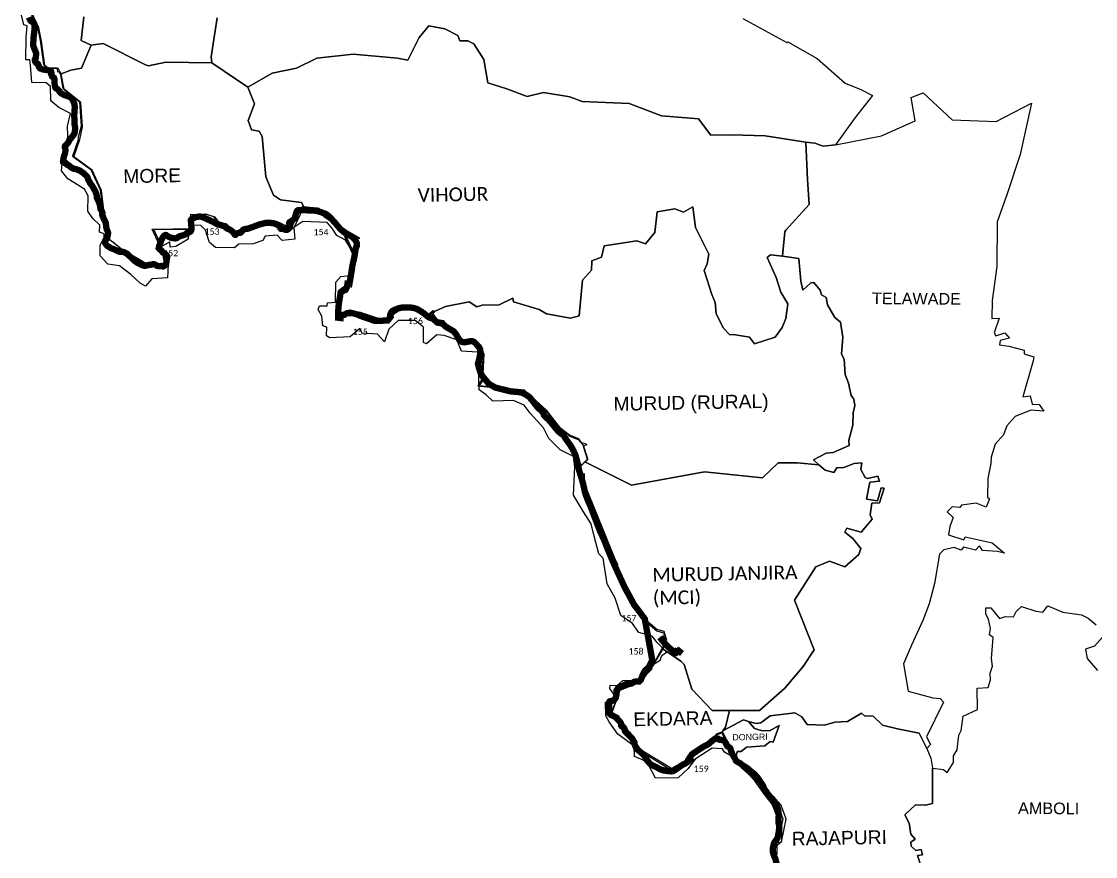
# Model space of a CAD drawing. Header units: metres. Extents: x 0 to 561379, y 0 to 4092696.
# Drawn here: x 279304 to 287780, y 2025210 to 2031802 of the extents above; entities that cross this region are included whole.
import ezdxf

# ---------------------------------------------------------------- set-up
doc = ezdxf.new("R2010")
doc.units = ezdxf.units.M
for name, color, linetype in [('ARTIFICIALLY PROTECTED', 10, 'Continuous'), ('COASTLINE', 5, 'Continuous'), ('ddddd', 7, 'Continuous'), ('DISTRICT BOUNDRY', 86, 'Continuous'), ('TALUKA BOUNDRY', 150, 'Continuous'), ('village', 32, 'Continuous'), ('VILLAGE NAME', 250, 'Continuous')]:
    doc.layers.add(name, color=color, linetype=linetype)
doc.styles.get("Standard").update_dxf_attribs({"font": 'calibri.ttf'})

msp = doc.modelspace()

# ---------------------------------------------------------------- linework, layer by layer
at = {"layer": 'ARTIFICIALLY PROTECTED', "const_width": 50, "flags": 128}
for points in [[(281489.9, 2030312.8), (281512.5, 2030312.5), (281535, 2030312.2), (281551.3, 2030311.9)], [(281543.1, 2030312), (281591.8, 2030310.4), (281608.9, 2030310.8), (281638.9, 2030305.2), (281673.6, 2030294.7), (281686, 2030289.8), (281707.1, 2030281.4), (281732, 2030263.9), (281775.9, 2030215.9), (281821.3, 2030162.4), (281843.1, 2030143.1), (281868.6, 2030125.9), (281898.2, 2030111.2), (281901, 2030109.4)], [(280656.8, 2030247), (280664.4, 2030250.2), (280671.9, 2030254.3), (280680.9, 2030257.5), (280699.2, 2030261.1), (280717.3, 2030261.2), (280733.6, 2030257.5), (280750.7, 2030250.2), (280773.6, 2030239.3), (280793.9, 2030230.6), (280807.6, 2030224), (280808.2, 2030223.7)], [(280389.8, 2030024.4), (280390.9, 2030029.4), (280400.1, 2030053), (280410.8, 2030082.3), (280417.9, 2030094.6), (280424.7, 2030104.3), (280431.9, 2030111.7), (280437.8, 2030115.5), (280441.1, 2030116.5), (280446.5, 2030115.7), (280454.1, 2030109.3), (280465.5, 2030102.6), (280482.1, 2030095.5), (280497.6, 2030092), (280511.1, 2030090.1), (280513.8, 2030090)], [(281942.2, 2030011), (281940.6, 2030005.3), (281937.5, 2029981.4), (281929.6, 2029934.8), (281915.7, 2029874.4), (281907.2, 2029816.5), (281892, 2029729.3), (281876.8, 2029731.6), (281872.7, 2029705.8), (281861.3, 2029683.5), (281832.9, 2029670.3), (281823, 2029662.6), (281818.3, 2029633), (281812.7, 2029598.6), (281806.2, 2029552.8), (281804.3, 2029520.9), (281804.1, 2029463.4), (281822.2, 2029461), (281824.3, 2029485.8), (281842.2, 2029486.5), (281849.1, 2029486.6), (281852.3, 2029486.6), (281872.1, 2029498.8), (281877.3, 2029499.8), (281883.5, 2029500.9), (281896.2, 2029503.3), (281909.8, 2029500.5), (281924.3, 2029497.2), (281949.7, 2029490.7), (281973.9, 2029479.5), (281997.1, 2029471.5), (282031.3, 2029459.8), (282056, 2029451.2), (282081, 2029442.5), (282094.1, 2029437.9), (282149.9, 2029439.9), (282194, 2029441.4), (282217.5, 2029470.8), (282214, 2029484.6), (282215.3, 2029489)], [(282274.9, 2029535.8), (282287.7, 2029539.6), (282313.3, 2029545.3), (282347.4, 2029544.6), (282370.4, 2029544.1), (282401.8, 2029539.9), (282427.1, 2029531), (282454.7, 2029514.9), (282480.3, 2029497.3), (282510.5, 2029472.2)], [(283734.7, 2028157.5), (283727, 2028187.3), (283725, 2028205.9), (283725.5, 2028235.9)], [(284137.8, 2027198.9), (284192.5, 2027127.7), (284223, 2027085.2), (284228.3, 2027078.8)], [(284341, 2026940.4), (284384.5, 2026887.9), (284417.5, 2026855.9), (284455.6, 2026824.9), (284460.3, 2026821.5), (284466.3, 2026827.8), (284473.7, 2026821.3), (284489.1, 2026835.2), (284516.9, 2026812.8)], [(284286.4, 2026751.8), (284268.7, 2026721)], [(284415.6, 2025884.1), (284429.6, 2025882.5), (284435, 2025882.5), (284444, 2025883.4), (284452.1, 2025886.9), (284460.5, 2025892.3), (284512.9, 2025929.3), (284523.8, 2025935.7), (284531.1, 2025938.8), (284543.1, 2025944.8), (284553.7, 2025952.5), (284563.9, 2025959.5), (284570.6, 2025964.2), (284576.8, 2025970.9), (284581, 2025974.9), (284577.4, 2025978.3), (284571.8, 2025982.6), (284584.5, 2026001.4), (284595, 2026016.9), (284667.5, 2026066), (284699.7, 2026085.1), (284716.8, 2026092.2), (284735.2, 2026105.7), (284752.3, 2026122.1), (284768.8, 2026133.5), (284774.1, 2026137.5), (284789, 2026141.4), (284790.5, 2026141.3), (284800.5, 2026140.7), (284805.6, 2026136.5), (284810.7, 2026132.6), (284826.5, 2026130.5), (284844.2, 2026127.7)]]:
    msp.add_lwpolyline(points, dxfattribs=at)
at = {"layer": 'COASTLINE', "const_width": 50, "flags": 128}
msp.add_lwpolyline([(279363.1, 2031834.6), (279368.6, 2031821.5), (279371.6, 2031814.9), (279377.1, 2031806.8), (279393.2, 2031796), (279404.6, 2031785.9), (279407.2, 2031772.6), (279408.7, 2031750.9), (279403.9, 2031711.4), (279399.4, 2031672.4), (279396.4, 2031612.3), (279413.5, 2031568), (279420.9, 2031549.1), (279416.8, 2031512.3), (279410.3, 2031502.6), (279411.2, 2031488), (279419.1, 2031475.3), (279433.7, 2031467.2), (279439.3, 2031455.4), (279440.2, 2031445.7), (279451.3, 2031431.3), (279473.3, 2031423.2), (279516.1, 2031416.6), (279527.9, 2031413.9), (279537.2, 2031409.1), (279541.1, 2031398.4), (279538.3, 2031387.1), (279546.9, 2031366.1), (279561, 2031356.9), (279565.1, 2031344.2), (279565.3, 2031318.7), (279566.5, 2031303.4), (279569.6, 2031289.1), (279571.9, 2031278.5), (279576.9, 2031273.3), (279586, 2031270.3), (279590.6, 2031266.1), (279600.3, 2031254.9), (279609.2, 2031242.6), (279619.1, 2031233.2), (279637.4, 2031223.3), (279662.6, 2031214.4), (279682.7, 2031207.4), (279697.3, 2031197.3), (279706.5, 2031187.4), (279714.6, 2031168.2), (279721.8, 2031151.3), (279725.3, 2031127.2), (279723.1, 2031096.1), (279721.1, 2031067.8), (279721.8, 2031027.6), (279722.9, 2030991.5), (279727.7, 2030963.6), (279726.6, 2030941.5), (279722.2, 2030916.1), (279711.5, 2030901.6), (279703.2, 2030890.9), (279694.4, 2030879.5), (279687.5, 2030872.1), (279683.1, 2030867.3), (279679.9, 2030860.9), (279676.6, 2030852.2), (279672.1, 2030845.1), (279667.5, 2030839.4), (279660.5, 2030831.9), (279654, 2030825), (279646.9, 2030817.5), (279645.7, 2030813.1), (279645.8, 2030807.4), (279648.5, 2030801.7), (279650.2, 2030796.1), (279651.2, 2030787.1), (279651.2, 2030777.4), (279649.5, 2030768.6), (279647.8, 2030759.2), (279644.7, 2030749.6), (279641.1, 2030741.3), (279639.8, 2030734.6), (279637.4, 2030728.6), (279636.5, 2030725.9), (279636.7, 2030721.1), (279636.9, 2030717.1), (279636.3, 2030712.8), (279633.7, 2030707.1), (279632.9, 2030702.1), (279634.4, 2030698.7), (279633.2, 2030695.9), (279632.3, 2030693.6), (279632.6, 2030692), (279635.2, 2030689.8), (279638.7, 2030686.8), (279642.9, 2030685.1), (279647.8, 2030685.3), (279651.7, 2030685.5), (279652.9, 2030685.2), (279654, 2030684.4), (279654.2, 2030683.5), (279654.2, 2030682.2), (279654.2, 2030680.9), (279654.7, 2030679.4), (279656.5, 2030677.4), (279660.2, 2030674.5), (279664.3, 2030671.3), (279668.4, 2030669.9), (279671.1, 2030669.5), (279672.8, 2030668.8), (279675.7, 2030666.7), (279678.7, 2030665.5), (279681, 2030664.1), (279682.5, 2030662.2), (279683.9, 2030660.1), (279686.7, 2030657.6), (279690, 2030655.5), (279692.4, 2030652.6), (279697.6, 2030648.2), (279704.6, 2030645.4), (279708.8, 2030643.7), (279711, 2030641.8), (279714, 2030640), (279719.9, 2030638.4), (279728.1, 2030637.2), (279733.2, 2030636.4), (279741.8, 2030633.8), (279750.7, 2030629.4), (279760.2, 2030626.6), (279768.9, 2030622.6), (279774.5, 2030618.5), (279781.4, 2030613.4), (279793.2, 2030604.7), (279802.7, 2030596.7), (279818, 2030581.6), (279823.5, 2030576), (279826.2, 2030570.5), (279832.7, 2030549.9), (279841.5, 2030536), (279847.6, 2030523.8), (279861.1, 2030507), (279870.3, 2030490.7), (279883.9, 2030468), (279888.9, 2030457), (279896.2, 2030437.8), (279898.2, 2030428.4), (279899.7, 2030417.9), (279899.1, 2030413), (279899.6, 2030409.1), (279901.9, 2030403.3), (279906.1, 2030395.4), (279909.7, 2030388.7), (279911.6, 2030384.6), (279913.9, 2030378.9), (279917.5, 2030371), (279919.1, 2030365.2), (279922.7, 2030353.7), (279925.2, 2030343.8), (279926.5, 2030330.2), (279926.9, 2030326.2), (279926.9, 2030323.3), (279927.7, 2030320.9), (279929.3, 2030318.8), (279931.5, 2030317.3), (279934.2, 2030314.8), (279936.3, 2030309.3), (279939.3, 2030303.3), (279942.6, 2030293.6), (279943.9, 2030287.1), (279942.2, 2030282.4), (279941.6, 2030277.6), (279942.5, 2030272), (279943.9, 2030267.8), (279947.4, 2030262.7), (279949.8, 2030257.9), (279950.6, 2030254.7), (279950.7, 2030249.8), (279952.1, 2030245.4), (279956.7, 2030238.5), (279960.8, 2030232.4), (279969.7, 2030211.3), (279971.2, 2030197.7), (279973.4, 2030177.6), (279977.5, 2030160.8), (279985.5, 2030142.6), (279988.1, 2030131.6), (279987, 2030120.3), (279983.7, 2030108.6), (279979.7, 2030093.5), (279973.2, 2030080.8), (279968.2, 2030073.4), (279964.6, 2030068), (279963.9, 2030063.1), (279964.8, 2030053.6), (279969.7, 2030043.4), (279982.2, 2030029.9), (280008.9, 2030013.5), (280019.6, 2030008.4), (280041.8, 2030000.9), (280056.8, 2029992.9), (280077.7, 2029983.8), (280096.1, 2029983.8), (280110.9, 2029981.8), (280126.8, 2029974.4), (280140.1, 2029966.6), (280147.8, 2029959.2), (280165.9, 2029941.6), (280194.3, 2029914.1), (280223.8, 2029894.1), (280251.6, 2029880.2), (280272.4, 2029873.6), (280284.1, 2029873.4), (280291.5, 2029876), (280299.1, 2029878.2), (280306.4, 2029879.8), (280321, 2029881.3), (280330.5, 2029882.3), (280335.3, 2029884.5), (280339.9, 2029885.5), (280346.8, 2029886.3), (280355.5, 2029884.4), (280362.6, 2029881), (280367.5, 2029877.5), (280371.3, 2029874.1), (280376.1, 2029871.8), (280389.2, 2029871.3), (280396.9, 2029871), (280402.7, 2029871.6), (280405.4, 2029871.8), (280408.9, 2029871.9), (280413.6, 2029870.9), (280417.2, 2029869.8), (280420.6, 2029868.3), (280423.1, 2029868.3), (280425.6, 2029869.4), (280427, 2029870.8), (280429, 2029872.7), (280431.6, 2029873.9), (280435.1, 2029875.6), (280436.5, 2029876.9), (280437.8, 2029879.1), (280439.1, 2029881.5), (280440.5, 2029882.5), (280443.6, 2029882.9), (280446.1, 2029884.2), (280447.1, 2029886.7), (280447.3, 2029893.8), (280448.5, 2029910.8), (280449.3, 2029921.1), (280451.7, 2029929.3), (280453.8, 2029936.4), (280453.5, 2029946.1), (280451.7, 2029953.1), (280446.1, 2029960.1), (280438, 2029968.4), (280427.9, 2029973.3), (280419, 2029979.4), (280415.2, 2029985.7), (280407.5, 2029994.6), (280391.6, 2030006.8), (280387.2, 2030013.1), (280390.9, 2030029.4), (280400.1, 2030053), (280410.8, 2030082.3), (280417.9, 2030094.6), (280424.7, 2030104.3), (280431.9, 2030111.7), (280437.8, 2030115.5), (280441.1, 2030116.5), (280446.5, 2030115.7), (280454.1, 2030109.3), (280465.5, 2030102.6), (280482.1, 2030095.5), (280497.6, 2030092), (280511.1, 2030090.1), (280519.3, 2030089.8), (280527.9, 2030090.9), (280532.5, 2030093.8), (280543.3, 2030102.2), (280564.5, 2030110), (280583.7, 2030115), (280600.7, 2030121.6), (280606.5, 2030127.6), (280611.1, 2030132.5), (280620.8, 2030135), (280628, 2030138.3), (280636.8, 2030142.9), (280641.8, 2030148.6), (280645, 2030158.9), (280645.3, 2030179.1), (280643.4, 2030202.1), (280641.5, 2030224.4), (280641.1, 2030234.1), (280647.8, 2030242.5), (280656.8, 2030247), (280664.4, 2030250.2), (280671.9, 2030254.3), (280680.9, 2030257.5), (280699.2, 2030261.1), (280717.3, 2030261.2), (280733.6, 2030257.5), (280750.7, 2030250.2), (280773.6, 2030239.3), (280793.9, 2030230.6), (280807.6, 2030224), (280818.9, 2030219.4), (280829.7, 2030212.8), (280834.2, 2030210), (280841.2, 2030206.2), (280848.6, 2030202.1), (280851.3, 2030199.9), (280853.9, 2030199.6), (280858.1, 2030199.1), (280864.5, 2030198.3), (280873.9, 2030195.5), (280877.7, 2030194.7), (280881.3, 2030193.9), (280885.1, 2030192.3), (280887.7, 2030190.7), (280889.6, 2030189.5), (280892, 2030189.1), (280900, 2030187.9), (280905.7, 2030187.1), (280910.6, 2030186.3), (280913.6, 2030184.5), (280916.4, 2030180), (280918.5, 2030173.8), (280919.3, 2030172.5), (280920.7, 2030171.8), (280922.5, 2030171.8), (280924.5, 2030172.1), (280925.8, 2030172.1), (280927.4, 2030171.5), (280929.3, 2030169.7), (280930.6, 2030166.3), (280933.9, 2030164.6), (280939.9, 2030163.3), (280949.6, 2030157.6), (280956, 2030153.9), (280964.7, 2030146.8), (280968.7, 2030143.6), (280973, 2030140.1), (280976.2, 2030136.2), (280979.3, 2030132.4), (280982.6, 2030126.3), (280985, 2030122.1), (280987.9, 2030118.9), (280990.8, 2030117.5), (280992.9, 2030117.7), (280995, 2030119.8), (280997.4, 2030123.3), (281006.5, 2030129), (281015, 2030132.3), (281021, 2030133.3), (281028.4, 2030133.6), (281033, 2030134.4), (281037.5, 2030137.2), (281039.7, 2030140.1), (281044, 2030148.5), (281049.8, 2030154.2), (281054.9, 2030158.2), (281059.6, 2030160.4), (281066.3, 2030162.2), (281073.4, 2030164), (281079.8, 2030163.9), (281087.7, 2030165.3), (281094.5, 2030167.1), (281102.9, 2030170.5), (281115.3, 2030175.5), (281132.6, 2030180.2), (281143.8, 2030185.7), (281168.9, 2030194.6), (281187.1, 2030201), (281211.8, 2030206.9), (281232.9, 2030212.1), (281253, 2030213.7), (281274.1, 2030211.5), (281290.9, 2030209.8), (281314.8, 2030201.5), (281325.7, 2030195.6), (281339.2, 2030186.4), (281342.6, 2030183.3), (281344.4, 2030180.7), (281345.2, 2030177.5), (281346.1, 2030173.5), (281347.7, 2030170.1), (281350.7, 2030165.9), (281352.9, 2030164.3), (281361.7, 2030164.3), (281367.6, 2030163.9), (281375.5, 2030161.4), (281382.6, 2030159.8), (281388.2, 2030157.7), (281394.3, 2030156.4), (281401.8, 2030157.8), (281409.8, 2030162.5), (281416.4, 2030169.8), (281421.7, 2030175.7), (281423.6, 2030185.8), (281422.4, 2030191.4), (281418.4, 2030196.9), (281417.2, 2030205.4), (281417.6, 2030212.2), (281419.7, 2030216.9), (281425.6, 2030220.3), (281436.7, 2030226.7), (281450.7, 2030239.6), (281460.1, 2030248.1), (281464.5, 2030263.2), (281469.1, 2030278.9), (281473.8, 2030295.2), (281478.5, 2030305.3), (281485.1, 2030311.1), (281489.9, 2030312.8), (281512.5, 2030312.5), (281535, 2030312.2), (281552.3, 2030311.9), (281557.9, 2030311.4), (281563.4, 2030310.9), (281591.8, 2030310.4), (281608.9, 2030310.8), (281638.9, 2030305.2), (281673.6, 2030294.7), (281707.1, 2030281.4), (281732, 2030263.9), (281775.9, 2030215.9), (281821.3, 2030162.4), (281843.1, 2030143.1), (281868.6, 2030125.9), (281898.2, 2030111.2), (281919, 2030097.8), (281936.1, 2030078.7), (281947.4, 2030059.7), (281951, 2030048.5), (281951, 2030031.9), (281944.2, 2030018.6), (281940.6, 2030005.3), (281937.5, 2029981.4), (281929.6, 2029934.8), (281915.7, 2029874.4), (281907.2, 2029816.5), (281892, 2029729.3), (281876.8, 2029731.6), (281872.7, 2029705.8), (281861.3, 2029683.5), (281832.9, 2029670.3), (281823, 2029662.6), (281818.3, 2029633), (281812.7, 2029598.6), (281806.2, 2029552.8), (281804.3, 2029520.9), (281804.1, 2029463.4), (281822.2, 2029461), (281824.3, 2029485.8), (281842.2, 2029486.5), (281849.1, 2029486.6), (281852.3, 2029486.6), (281872.1, 2029498.8), (281877.3, 2029499.8), (281883.5, 2029500.9), (281896.2, 2029503.3), (281909.8, 2029500.5), (281924.3, 2029497.2), (281949.7, 2029490.7), (281973.9, 2029479.5), (281997.1, 2029471.5), (282031.3, 2029459.8), (282056, 2029451.2), (282081, 2029442.5), (282094.1, 2029437.9), (282149.9, 2029439.9), (282194, 2029441.4), (282217.5, 2029470.8), (282214, 2029484.6), (282218.2, 2029498.6), (282222.9, 2029507.3), (282232.8, 2029517.5), (282245.5, 2029524.1), (282272.9, 2029535.2), (282287.7, 2029539.6), (282313.3, 2029545.3), (282347.4, 2029544.6), (282370.4, 2029544.1), (282401.8, 2029539.9), (282427.1, 2029531), (282454.7, 2029514.9), (282480.3, 2029497.3), (282510.5, 2029472.2), (282529.6, 2029462), (282550.3, 2029457), (282570.3, 2029438.7), (282584.8, 2029426.1), (282592.6, 2029422.9), (282603, 2029422), (282616.2, 2029420.2), (282628.5, 2029413.6), (282640, 2029405.7), (282649, 2029394.9), (282673.2, 2029380.6), (282714.8, 2029355.8), (282731.4, 2029336.6), (282745.9, 2029311.9), (282759.9, 2029288.2), (282779.3, 2029273.2), (282798.4, 2029269.1), (282849.3, 2029278.4), (282861.6, 2029278.4), (282876.8, 2029271.3), (282896.1, 2029252.1), (282915.4, 2029230.5), (282923.9, 2029213.2), (282926.4, 2029192.9), (282920.1, 2029155.5), (282912.8, 2029123.3), (282906.4, 2029101.1), (282913.6, 2029069.1), (282924.3, 2029035.7), (282941.2, 2029002.7), (282992.4, 2028941.7), (283044.1, 2028911.7), (283166.7, 2028881.6), (283233.1, 2028876.1), (283264.5, 2028867.2), (283292.9, 2028850.6), (283313.8, 2028835.9), (283341.4, 2028801.7), (283382.2, 2028749.5), (283401.5, 2028735.4), (283412, 2028723), (283418.2, 2028713.7), (283425.1, 2028700.9), (283428.4, 2028692.2), (283442.7, 2028677.1), (283461.6, 2028660.8), (283485.3, 2028634), (283512.3, 2028599.7), (283540.5, 2028566.6), (283556.7, 2028553.1), (283577, 2028539.1), (283587.8, 2028529), (283596.3, 2028511.3), (283639.6, 2028450.6), (283658.1, 2028417.9), (283676.6, 2028376.6), (283693.9, 2028312.5), (283706.2, 2028252.7), (283723, 2028199.5), (283737.8, 2028146.4), (283751, 2028084.1), (283766.9, 2028038.7), (283799, 2027963.7), (283847.2, 2027835.6), (283873.4, 2027770.3), (283901, 2027711.8), (283927.1, 2027643.3), (283985.6, 2027506.1), (284062.8, 2027337.8), (284100, 2027269.7), (284137.8, 2027198.9), (284192.5, 2027127.7), (284223, 2027085.2), (284283.2, 2026753.8), (284275, 2026745.7), (284267.3, 2026730), (284255.2, 2026705.3), (284244, 2026693.9), (284225.7, 2026679.4), (284204.8, 2026640.6), (284195.5, 2026614.1), (284186.7, 2026600.6), (284177.7, 2026591.7), (284175.3, 2026591.7), (284168.1, 2026592.3), (284164.6, 2026592.3), (284157.7, 2026592.1), (284148, 2026590.9), (284142.5, 2026590.2), (284138.9, 2026589.2), (284136.3, 2026587.6), (284133.4, 2026585.3), (284128.9, 2026582.2), (284125, 2026580.1), (284120.2, 2026576.8), (284116.4, 2026575), (284113.3, 2026575), (284110.3, 2026575), (284107.5, 2026573.9), (284104.6, 2026572.5), (284102.1, 2026572.5), (284098.3, 2026573.3), (284095.4, 2026573.3), (284093.1, 2026572.4), (284089.4, 2026571.3), (284084.3, 2026570.2), (284078.7, 2026570.2), (284073.7, 2026569.7), (284069.5, 2026568.8), (284066.3, 2026567.3), (284064, 2026566.3), (284061.9, 2026564.9), (284059.5, 2026562.1), (284056.9, 2026559.6), (284054.1, 2026558), (284048.4, 2026555.7), (284044.4, 2026555.5), (284040.9, 2026554.8), (284038.1, 2026553.7), (284036.1, 2026551.2), (284034, 2026547.6), (284030.6, 2026545.9), (284024.8, 2026544), (284017.5, 2026541.7), (284010.9, 2026539.2), (284008.6, 2026536), (284007.5, 2026531.6), (284003.9, 2026526.2), (284000.9, 2026522.9), (284000.9, 2026516.8), (284000.1, 2026505.4), (284000.1, 2026491.6), (283997.7, 2026481.3), (283996.3, 2026475), (283994.3, 2026464.2), (283989.7, 2026456.6), (283984, 2026449.8), (283976.5, 2026444.2), (283968.8, 2026439.9), (283961.9, 2026438.5), (283954.3, 2026437.6), (283947.3, 2026436.3), (283943.4, 2026432.9), (283940.5, 2026427), (283942.7, 2026407.9), (283942.7, 2026401.2), (283943.2, 2026391.6), (283941.6, 2026371.6), (283940.2, 2026362.6), (283939.3, 2026355.5), (283939.6, 2026349.6), (283942.5, 2026342.6), (283947.1, 2026335.1), (283953.6, 2026328.7), (283966.7, 2026323), (283980.5, 2026316.7), (283992, 2026309.9), (284001.9, 2026300.6), (284016.4, 2026284.9), (284027.4, 2026273.5), (284029.9, 2026268.9), (284032.9, 2026264.4), (284035.4, 2026259.8), (284036.4, 2026255), (284036.4, 2026248.8), (284036.4, 2026243.7), (284039.9, 2026238.5), (284042.9, 2026236.5), (284053.1, 2026231.8), (284061.4, 2026221.4), (284063, 2026215.7), (284063, 2026210.7), (284065.3, 2026204.5), (284067.2, 2026198.9), (284070.4, 2026195), (284073.9, 2026192), (284078.1, 2026188.8), (284081.2, 2026183.7), (284085, 2026179.8), (284089.1, 2026177.6), (284093.8, 2026175.5), (284096.6, 2026172), (284098.3, 2026165.6), (284103.7, 2026160.1), (284110.2, 2026154.3), (284115.3, 2026149.8), (284121.8, 2026143.4), (284125.5, 2026138.5), (284128.7, 2026133.3), (284130.1, 2026127.5), (284133.2, 2026121.2), (284136.6, 2026116.8), (284140.7, 2026113.4), (284142.3, 2026110), (284142.8, 2026105.8), (284142.8, 2026100.7), (284142.8, 2026096.3), (284144.1, 2026091.6), (284146.8, 2026085.2), (284150.1, 2026077.7), (284155.7, 2026067.5), (284162, 2026057.3), (284166.6, 2026052.9), (284186.7, 2026037), (284199.3, 2026025.9), (284210.4, 2026016.9), (284215, 2026009.6), (284221.6, 2026000.8), (284225.9, 2025994.4), (284230.4, 2025990.2), (284234.6, 2025983.4), (284238.1, 2025976.3), (284244.8, 2025964.5), (284253.1, 2025955.5), (284266, 2025941.5), (284275.4, 2025934.3), (284291.7, 2025925.9), (284304.6, 2025920.1), (284321.8, 2025911.8), (284335.2, 2025903.9), (284347.5, 2025898), (284359.7, 2025893.1), (284374.1, 2025889.7), (284398.2, 2025885.9), (284429.6, 2025882.5), (284435, 2025882.5), (284444, 2025883.4), (284452.1, 2025886.9), (284460.5, 2025892.3), (284512.9, 2025929.3), (284523.8, 2025935.7), (284531.1, 2025938.8), (284543.1, 2025944.8), (284553.7, 2025952.5), (284563.9, 2025959.5), (284570.6, 2025964.2), (284576.8, 2025970.9), (284581, 2025974.9), (284577.4, 2025978.3), (284571.8, 2025982.6), (284584.5, 2026001.4), (284595, 2026016.9), (284667.5, 2026066), (284699.7, 2026085.1), (284716.8, 2026092.2), (284735.2, 2026105.7), (284752.3, 2026122.1), (284768.8, 2026133.5), (284774.1, 2026137.5), (284789, 2026141.4), (284800.5, 2026140.7), (284805.6, 2026136.5), (284810.7, 2026132.6), (284826.5, 2026130.5), (284844.2, 2026127.7), (284857.4, 2026114.3), (284867.3, 2026095.2), (284874.4, 2026081.4), (284886.6, 2026073.7), (284893.5, 2026069.3), (284898.7, 2026062.4), (284901.8, 2026048.6), (284906.4, 2026037), (284910.9, 2026026), (284913.9, 2026018.5), (284921, 2026006.6), (284928.6, 2025993.9), (284935.6, 2025982.3), (284940.8, 2025968.8), (284947.8, 2025962.3), (284962.5, 2025952.6), (284975.2, 2025946.7), (284994.7, 2025930.4), (285015.7, 2025918.1), (285042.3, 2025900.2), (285056.2, 2025886.3), (285071, 2025874.4), (285092.6, 2025856.8), (285100.6, 2025845.3), (285114.7, 2025830.7), (285128, 2025811.8), (285139.8, 2025792.7), (285149.7, 2025779.3), (285159.6, 2025761.2), (285163.6, 2025746.3), (285166.8, 2025738), (285174.6, 2025731.6), (285183.6, 2025721), (285194.9, 2025696.7), (285207.2, 2025681.5), (285231, 2025664.6), (285245.3, 2025640.8), (285259.7, 2025620.3), (285274.2, 2025588.2), (285278, 2025563.3), (285279.5, 2025534.8), (285278, 2025494.9), (285279, 2025474.1), (285284.7, 2025443.7), (285277.5, 2025387.7), (285269.6, 2025354.2), (285247.7, 2025324.2), (285241.1, 2025310.2), (285233.8, 2025277.2), (285234.5, 2025241.4), (285241.8, 2025216.9), (285254.9, 2025187.6), (285263.4, 2025149.3)], dxfattribs=at)
at = {"layer": 'DISTRICT BOUNDRY'}
msp.add_polyline3d([(279370.7, 2031885.1, 0), (279426.9, 2031763.1, 0), (279429.8, 2031756.7, 0), (279451.5, 2031651.7, 0), (279469.2, 2031520.5, 0), (279477.8, 2031461, 0), (279507.2, 2031436.7, 0), (279584, 2031436.6, 0), (279588.9, 2031404, 0), (279600, 2031406.3, 0), (279606.8, 2031394.1, 0), (279611.5, 2031379.7, 0), (279631.1, 2031272.2, 0), (279691.8, 2031224.9, 0), (279761.3, 2031167.7, 0), (279775.4, 2030974.6, 0), (279749.6, 2030876.9, 0), (279753.8, 2030875, 0), (279706.9, 2030739.8, 0), (279851, 2030634.3, 0), (279925.6, 2030472.9, 0), (279970.6, 2030099.1, 0), (280029.5, 2030059.4, 0), (280079.7, 2030013, 0), (280304.9, 2029878.6, 0), (280423.3, 2029883.9, 0), (280458.5, 2029938.4, 0), (280445.8, 2029985.7, 0), (280420.9, 2029978.6, 0), (280336.7, 2030163.2, 0), (280498.8, 2030165, 0), (280616.8, 2030165.1, 0), (280632.5, 2030160.2, 0), (280641.7, 2030198.8, 0), (280640.7, 2030279.5, 0), (280663.5, 2030279.1, 0), (280753.2, 2030283.8, 0), (280818.9, 2030261.2, 0), (280867.8, 2030197.8, 0), (281008.2, 2030126.3, 0), (281149, 2030205, 0), (281303.7, 2030227.9, 0), (281433.7, 2030167.1, 0), (281515.8, 2030335.1, 0), (281518.7, 2030341.8, 0), (281518.6, 2030341.9, 0), (281524.6, 2030340.2, 0), (281637.6, 2030329.9, 0), (281687.1, 2030265.9, 0), (281763.3, 2030213.5, 0), (281849.1, 2030159.5, 0), (281959.6, 2030095.8, 0), (281925.2, 2030088.3, 0), (281852.6, 2030103.2, 0), (281915.6, 2029969, 0), (281876.2, 2029729.1, 0), (281807.3, 2029676.4, 0), (281802.7, 2029620.6, 0), (281784.7, 2029557.9, 0), (281799.4, 2029500.5, 0), (281832.8, 2029500, 0), (281879.8, 2029479.8, 0), (281955.2, 2029510.1, 0), (281997.9, 2029495.8, 0), (282097.5, 2029464.6, 0), (282104.2, 2029465.6, 0), (282190.9, 2029442, 0), (282214.4, 2029485.1, 0), (282241.7, 2029497.6, 0), (282278.3, 2029522.5, 0), (282305.4, 2029546.6, 0), (282406.4, 2029522.7, 0), (282425.1, 2029519.1, 0), (282501.8, 2029484, 0), (282512.6, 2029487.4, 0), (282549.2, 2029520.7, 0), (282556.2, 2029517.1, 0), (282553.5, 2029509.6, 0), (282539.5, 2029496, 0), (282545.8, 2029486.6, 0), (282563.5, 2029473, 0), (282574.8, 2029448.8, 0), (282623.6, 2029439.7, 0), (282624.9, 2029422.4, 0), (282652.9, 2029390.3, 0), (282701.9, 2029372.2, 0), (282782.4, 2029273.4, 0), (282868.1, 2029276.4, 0), (282943, 2029178.6, 0), (282944.4, 2029131.5, 0), (282940, 2029086.9, 0), (282932.7, 2028966.2, 0), (282920.3, 2028954.4, 0), (282904.5, 2028925.1, 0), (282925.5, 2028923.9, 0), (283083.3, 2028908, 0), (283112.9, 2028906.8, 0), (283162.8, 2028899.2, 0), (283265.2, 2028888.4, 0), (283289.3, 2028866.7, 0), (283314.9, 2028842.1, 0), (283440.5, 2028728.7, 0), (283445.1, 2028722.9, 0), (283451.5, 2028714.6, 0), (283524.2, 2028626.9, 0), (283524.2, 2028618.4, 0), (283554.5, 2028590.4, 0), (283553.4, 2028584.2, 0), (283599.4, 2028557.6, 0), (283614.9, 2028545.9, 0), (283622.7, 2028531.7, 0), (283698.1, 2028501.3, 0), (283715.9, 2028479.8, 0), (283757.9, 2028467, 0), (283766.5, 2028460.2, 0), (283736.3, 2028448.5, 0), (283769.7, 2028341.4, 0), (283708.1, 2028284.9, 0), (283735.1, 2028214, 0), (283738.6, 2028186.4, 0), (283745.1, 2028139.6, 0), (283783.4, 2028040.7, 0), (283838.4, 2027909.9, 0), (283850, 2027869.8, 0), (283904.5, 2027750.9, 0), (283935.9, 2027667.2, 0), (283991.3, 2027534.5, 0), (284006.3, 2027512.4, 0), (284005.8, 2027501.7, 0), (284011.7, 2027466.4, 0), (284014.7, 2027441, 0), (284038.9, 2027401.3, 0), (284088.2, 2027312.3, 0), (284099.7, 2027294.7, 0), (284181.6, 2027124.5, 0), (284202.4, 2027088.2, 0), (284227.7, 2027069.3, 0), (284318, 2026992.1, 0), (284377.2, 2026974.1, 0), (284371.4, 2026952.4, 0), (284397.6, 2026903.5, 0), (284359.1, 2026841.3, 0), (284358.9, 2026841, 0), (284335.7, 2026801.1, 0), (284297.8, 2026735.9, 0), (284280.9, 2026713.3, 0), (284275.3, 2026685.7, 0), (284260.1, 2026670.5, 0), (284234.3, 2026644.7, 0), (284211.2, 2026612.6, 0), (284209.9, 2026595.7, 0), (284024.8, 2026520.9, 0), (283958.9, 2026343, 0), (284009.9, 2026315.5, 0), (284191.2, 2026041.5, 0), (284433.7, 2025892.9, 0), (284577.9, 2025975.8, 0), (284581.5, 2025981.4, 0), (284582.7, 2025999.9, 0), (284686, 2026079.7, 0), (284712.9, 2026101.8, 0), (284752.9, 2026131.7, 0), (284784.6, 2026168.9, 0), (284827.6, 2026186.2, 0), (284833, 2026181.6, 0), (284833.3, 2026180.9, 0), (284926.6, 2025979.1, 0), (284929.2, 2025977.9, 0), (285145.3, 2025760.1, 0), (285272.4, 2025614.6, 0), (285311.3, 2025506.5, 0), (285276.7, 2025324, 0), (285230.4, 2025310.9, 0), (285233.5, 2025227, 0), (285257.8, 2025141.8, 0)], dxfattribs=at)
at = {"layer": 'TALUKA BOUNDRY'}
msp.add_polyline3d([(285263.7, 2025152.9, 0), (285266.7, 2025299.4, 0), (285305.3, 2025331.6, 0), (285305.3, 2025460.4, 0), (285288.8, 2025502.8, 0), (285273.3, 2025510.3, 0), (285229.3, 2025623.4, 0), (285170.8, 2025696.6, 0), (285091.4, 2025807, 0), (285041.1, 2025860.9, 0), (284961.3, 2025932.1, 0), (284901.3, 2026005.3, 0), (284852.1, 2026034, 0), (284836.8, 2026060.8, 0), (284753.5, 2026066.2, 0), (284621, 2025978.8, 0), (284562.1, 2025902.5, 0), (284486.4, 2025832.3, 0), (284308.2, 2025829.8, 0), (284250, 2025938.6, 0), (284210.7, 2025970.1, 0), (284141.8, 2026000.5, 0), (284139.9, 2026080.5, 0), (284010.8, 2026176.7, 0), (283941.2, 2026274.4, 0), (283914.9, 2026320.6, 0), (283911.8, 2026428.7, 0), (283974, 2026420.6, 0), (283984.6, 2026482.7, 0), (283947, 2026536.4, 0), (283950.1, 2026561.6, 0), (284005.2, 2026561, 0), (284050.9, 2026599.7, 0), (284192.4, 2026601.1, 0), (284251.5, 2026701.1, 0), (284344.1, 2026760.7, 0), (284358.6, 2026797.6, 0), (284394.2, 2026822.4, 0), (284321.6, 2026900.2, 0), (284281.1, 2026949.5, 0), (284176.8, 2026977.3, 0), (284126.7, 2027048.9, 0), (284032.6, 2027112.2, 0), (283988.9, 2027250.4, 0), (283926.6, 2027362.1, 0), (283894.9, 2027564.6, 0), (283861.4, 2027600.5, 0), (283824.7, 2027738.6, 0), (283800.4, 2027836.6, 0), (283739.2, 2027930.6, 0), (283660.1, 2028061.8, 0), (283671.1, 2028286.7, 0), (283660.7, 2028368.2, 0), (283555.2, 2028419.8, 0), (283465.8, 2028509.6, 0), (283424.3, 2028594.5, 0), (283318.1, 2028711.2, 0), (283272.2, 2028772.4, 0), (283187.8, 2028810.4, 0), (283023.7, 2028804.8, 0), (282970.5, 2028854.3, 0), (282915.8, 2028893.4, 0), (282910.8, 2029077, 0), (282910.8, 2029077, 0), (282949.5, 2029128.4, 0), (282933, 2029167.8, 0), (282902.2, 2029191.9, 0), (282777.8, 2029199.2, 0), (282739.3, 2029288.5, 0), (282640.7, 2029322.2, 0), (282581.4, 2029328.8, 0), (282499.9, 2029257.1, 0), (282477.4, 2029267.8, 0), (282477.4, 2029389.2, 0), (282411.5, 2029440.3, 0), (282275.8, 2029440.3, 0), (282204.3, 2029373, 0), (282167.9, 2029274.2, 0), (282114.8, 2029334.1, 0), (281991.9, 2029341.4, 0), (281973.9, 2029377.1, 0), (281898.2, 2029312.8, 0), (281738.4, 2029304.3, 0), (281710.2, 2029319.4, 0), (281713.8, 2029387.5, 0), (281681.5, 2029399.7, 0), (281675.3, 2029475.3, 0), (281646.2, 2029527.4, 0), (281656.4, 2029558.4, 0), (281715.8, 2029557.7, 0), (281720.3, 2029579.9, 0), (281782.6, 2029586.6, 0), (281784.4, 2029745, 0), (281824.4, 2029787.5, 0), (281895.2, 2029795.5, 0), (281926.7, 2029830.7, 0), (281917.2, 2029984.8, 0), (281861.6, 2030075.8, 0), (281792.8, 2030113.6, 0), (281752.4, 2030171.8, 0), (281716.2, 2030215.9, 0), (281524, 2030224, 0), (281454.1, 2030174.4, 0), (281460.2, 2030082.6, 0), (281361.1, 2030071.8, 0), (281322, 2030115.2, 0), (281227.2, 2030107.4, 0), (281208.4, 2030073.6, 0), (281133.1, 2030046.3, 0), (281020, 2030044.6, 0), (280985.7, 2030013.9, 0), (280834.5, 2030018.6, 0), (280788.3, 2030056.1, 0), (280755.4, 2030154.2, 0), (280720.5, 2030191.7, 0), (280627.2, 2030192.7, 0), (280618.9, 2030084.7, 0), (280523.5, 2030026.6, 0), (280476.8, 2030021.2, 0), (280474.4, 2030061.2, 0), (280407.5, 2030023.5, 0), (280427.5, 2029912.2, 0), (280461.1, 2029883.7, 0), (280457.1, 2029778.6, 0), (280333.9, 2029769.6, 0), (280283.8, 2029712.5, 0), (280240.2, 2029735.2, 0), (280166.1, 2029804.1, 0), (280079.2, 2029873.2, 0), (279986, 2029886.1, 0), (279986, 2029886.1, 0), (279924.6, 2029952, 0), (279924.1, 2030036.4, 0), (279955.9, 2030095.3, 0), (279956.2, 2030124.9, 0), (279921, 2030138.6, 0), (279921.7, 2030194.9, 0), (279868.6, 2030247.3, 0), (279826.8, 2030305.5, 0), (279829.6, 2030425.4, 0), (279799.1, 2030482.8, 0), (279796.3, 2030481.3, 0), (279717.7, 2030529.6, 0), (279671.4, 2030559.8, 0), (279621.2, 2030622.5, 0), (279637.2, 2030785.2, 0), (279671.6, 2030829.2, 0), (279667.7, 2030975.9, 0), (279691.4, 2031076.3, 0), (279600, 2031121.8, 0), (279535.6, 2031175.8, 0), (279534.1, 2031288.4, 0), (279499.1, 2031318.4, 0), (279386, 2031321.1, 0), (279374.9, 2031457.5, 0), (279371.1, 2031499.7, 0), (279340, 2031498.6, 0), (279342.1, 2031679.2, 0), (279348.7, 2031766.5, 0), (279323.4, 2031776.4, 0), (279304.5, 2031852.2, 0)], dxfattribs=at)
at = {"layer": 'village'}
for points in [[(279795.8, 2031838.4, 0), (279774.3, 2031650.7, 0), (279855.1, 2031613.7, 0), (279777.3, 2031434, 0), (279693.7, 2031417.7, 0), (279617.8, 2031388.4, 0), (279595, 2031430.9, 0), (279517.9, 2031430.9, 0), (279488.6, 2031455.2, 0), (279462.2, 2031645.9, 0), (279440.5, 2031750.9, 0), (279381.4, 2031879.4, 0)], [(280848.7, 2031831.9, 0), (280800.1, 2031522.7, 0), (280805.6, 2031476, 0), (280443.1, 2031479.4, 0), (280307.6, 2031452.3, 0), (280282.1, 2031459.2, 0), (279948.9, 2031628.5, 0), (279855.1, 2031613.7, 0), (279774.3, 2031650.7, 0), (279795.8, 2031838.4, 0)], [(284996.9, 2031825.1, 0), (285345, 2031635.7, 0), (285351.7, 2031641.7, 0), (285582.5, 2031509.5, 0), (285803.5, 2031315.1, 0), (285928.3, 2031264.3, 0), (286020.6, 2031218.3, 0), (285875.3, 2031033.5, 0), (285727.2, 2030828.8, 0), (285631.4, 2030817.4, 0), (285563.9, 2030840.4, 0), (285494.3, 2030850.2, 0), (285171.5, 2030900.2, 0), (284910.9, 2030907.2, 0), (284744.3, 2030905.5, 0), (284647.7, 2031032.6, 0), (284354.6, 2031056.8, 0), (284099.5, 2031153.6, 0), (283728.9, 2031170.9, 0), (283632, 2031206.6, 0), (283423.5, 2031240.1, 0), (283295.8, 2031210, 0), (283133.1, 2031270.7, 0), (282985.7, 2031316.2, 0), (282952.3, 2031500.8, 0), (282874.3, 2031626, 0), (282826.9, 2031649.4, 0), (282763.1, 2031650.1, 0), (282747, 2031691.2, 0), (282645.7, 2031743.2, 0), (282519.2, 2031768.3, 0), (282442.2, 2031674.7, 0), (282352.4, 2031496.5, 0), (282270.9, 2031513.4, 0), (281922.1, 2031544.9, 0), (281634.3, 2031513.4, 0), (281474.5, 2031433.2, 0), (281283, 2031393.1, 0), (281089.7, 2031284.5, 0), (280805.6, 2031476, 0), (280800.1, 2031522.7, 0), (280848.8, 2031831.9, 0)], [(286410.1, 2025113.6, 0), (286373.7, 2025218, 0), (286413.6, 2025224.1, 0), (286403.7, 2025265.3, 0), (286360.7, 2025256.8, 0), (286324.3, 2025292.3, 0), (286323.5, 2025322.5, 0), (286356.6, 2025346.2, 0), (286323, 2025386.5, 0), (286310.1, 2025473.3, 0), (286275.4, 2025539, 0), (286359.8, 2025618.8, 0), (286437.2, 2025614.9, 0), (286494.3, 2025628.2, 0), (286493.4, 2025907.4, 0), (286578.8, 2025895.9, 0), (286609.3, 2025872.6, 0), (286658, 2025953.3, 0), (286657.8, 2026003.9, 0), (286687.2, 2026053.2, 0), (286702.2, 2026167.5, 0), (286719.1, 2026206.2, 0), (286736.3, 2026317.6, 0), (286847.5, 2026371.4, 0), (286845.1, 2026538.3, 0), (286933.6, 2026543.3, 0), (286950.8, 2026605.9, 0), (286948.7, 2026657.8, 0), (286966.9, 2026712.3, 0), (286958, 2026774.6, 0), (286973, 2026938.5, 0), (286943.4, 2026961.3, 0), (286951, 2027010.5, 0), (286934, 2027085, 0), (286913.7, 2027122.2, 0), (286913.9, 2027173.7, 0), (286954.2, 2027172.8, 0), (287023.1, 2027089.5, 0), (287068.2, 2027106, 0), (287132.9, 2027102.7, 0), (287153.2, 2027144.6, 0), (287195.1, 2027183.1, 0), (287308.5, 2027146.2, 0), (287363.3, 2027139.5, 0), (287402.6, 2027190, 0), (287402.6, 2027190, 0), (287522, 2027140.3, 0), (287670.1, 2027118.2, 0), (287720.4, 2027091.4, 0), (287783.7, 2027040.1, 0)], [(287876.3, 2026988.8, 0), (287771, 2026871.1, 0), (287701.6, 2026846.5, 0), (287713.1, 2026773.7, 0), (287796.5, 2026679.1, 0)], [(285302.4, 2025049.7, 0), (285253.9, 2025232, 0), (285251.5, 2025315.6, 0), (285300.5, 2025327.1, 0), (285339.3, 2025506.3, 0), (285299.1, 2025615.9, 0), (285166.2, 2025765.2, 0), (284941.1, 2025986.3, 0), (284952.3, 2026039.7, 0), (284984.7, 2026038.2, 0), (285024.4, 2026072.6, 0), (285169.6, 2026085.1, 0), (285211.9, 2026118.2, 0), (285236.6, 2026113.3, 0), (285284.3, 2026244.4, 0), (285207.4, 2026203.5, 0), (285141.6, 2026205.2, 0), (285089.8, 2026222, 0), (285040.3, 2026276.7, 0), (285100.6, 2026259.9, 0), (285139, 2026265.9, 0), (285213, 2026319.8, 0), (285406.8, 2026344.3, 0), (285461.4, 2026313.7, 0), (285503.5, 2026251.6, 0), (285640.1, 2026246.9, 0), (285722.2, 2026272.1, 0), (285821.8, 2026277, 0), (285933.5, 2026342.2, 0), (285955.6, 2026319.8, 0), (286025.8, 2026319.2, 0), (286098.7, 2026248.2, 0), (286216.4, 2026217.2, 0), (286388.2, 2026184.1, 0), (286447.4, 2026062.1, 0), (286478.8, 2025986.5, 0), (286493.4, 2025907.4, 0), (286494.3, 2025628.2, 0), (286437.1, 2025614.9, 0), (286359.8, 2025618.9, 0), (286275.4, 2025539.1, 0), (286310.1, 2025473.4, 0), (286322.9, 2025386.6, 0), (286356.5, 2025346.2, 0), (286323.5, 2025322.5, 0), (286324.2, 2025292.3, 0), (286360.7, 2025256.8, 0), (286403.7, 2025265.3, 0), (286413.6, 2025224.1, 0), (286373.7, 2025218, 0), (286410.2, 2025113.6, 0)]]:
    msp.add_polyline3d(points, dxfattribs=at)
for points in [[(284715, 2029889.2, 0), (284727.6, 2029965.4, 0), (284622.5, 2030176.7, 0), (284601.6, 2030339.7, 0), (284527.9, 2030297.8, 0), (284459.5, 2030323.9, 0), (284319.7, 2030299.9, 0), (284302.6, 2030136.1, 0), (284229.2, 2030046.6, 0), (284161, 2030071.5, 0), (283903.3, 2030031.3, 0), (283881.6, 2029940.3, 0), (283803.8, 2029912.2, 0), (283803.4, 2029839.4, 0), (283732, 2029760.4, 0), (283705.4, 2029478.1, 0), (283636.2, 2029458.8, 0), (283447.2, 2029493.9, 0), (283388.4, 2029527.5, 0), (283188.1, 2029588.9, 0), (283182.8, 2029619, 0), (283073, 2029566, 0), (282938.9, 2029562.8, 0), (282896.8, 2029548.9, 0), (282836.3, 2029587.6, 0), (282649.7, 2029552.2, 0), (282569.8, 2029515.3, 0), (282515.7, 2029481.8, 0), (282439.3, 2029516.7, 0), (282320.2, 2029543.7, 0), (282229.6, 2029481.8, 0), (282206.2, 2029438.6, 0), (282113.1, 2029461, 0), (281971.1, 2029506.2, 0), (281895.6, 2029475.8, 0), (281814.9, 2029496.4, 0), (281800.2, 2029553.8, 0), (281822.9, 2029672.3, 0), (281892, 2029725.1, 0), (281931.6, 2029965.2, 0), (281868.5, 2030099.4, 0), (281941.2, 2030084.6, 0), (281975.5, 2030092.1, 0), (281865, 2030155.6, 0), (281702.6, 2030261.9, 0), (281653, 2030325.8, 0), (281533.7, 2030337.7, 0), (281513.7, 2030371.9, 0), (281348.4, 2030392.9, 0), (281294.1, 2030431.8, 0), (281232.5, 2030574.6, 0), (281203.2, 2030893.2, 0), (281179.1, 2030935.7, 0), (281119.2, 2030945.8, 0), (281093.5, 2031020.3, 0), (281143.6, 2031153, 0), (281089.7, 2031284.5, 0), (281283, 2031393.1, 0), (281474.5, 2031433.1, 0), (281634.3, 2031513.4, 0), (281922.1, 2031544.9, 0), (282270.9, 2031513.4, 0), (282352.4, 2031496.5, 0), (282442.1, 2031674.8, 0), (282519.2, 2031768.3, 0), (282645.7, 2031743.2, 0), (282747, 2031691.3, 0), (282763, 2031650.1, 0), (282826.9, 2031649.3, 0), (282874.3, 2031626, 0), (282952.3, 2031500.8, 0), (282985.7, 2031316.2, 0), (283133.1, 2031270.7, 0), (283295.8, 2031210, 0), (283423.4, 2031240.1, 0), (283632, 2031206.6, 0), (283728.9, 2031170.9, 0), (284099.5, 2031153.7, 0), (284354.7, 2031056.7, 0), (284647.8, 2031032.5, 0), (284744.3, 2030905.5, 0), (284911, 2030907.2, 0), (285171.6, 2030900.2, 0), (285494.2, 2030850.1, 0), (285506.7, 2030553.6, 0), (285519.6, 2030358, 0), (285335.2, 2030155.6, 0), (285327.4, 2030142.4, 0), (285310.4, 2029948.2, 0), (285215, 2029960.6, 0), (285189.9, 2029939.1, 0), (285260.3, 2029780.9, 0), (285295.3, 2029666.3, 0), (285350.4, 2029572.6, 0), (285336.7, 2029456.4, 0), (285308, 2029385.7, 0), (285252.9, 2029310.8, 0), (285087.8, 2029258.3, 0), (285049, 2029310, 0), (284921.7, 2029331.6, 0), (284893.6, 2029329.2, 0), (284842.7, 2029384.4, 0), (284786.9, 2029496.4, 0), (284777.1, 2029583.5, 0), (284752.6, 2029645.4, 0), (284690.7, 2029836.3, 0)], [(281119.2, 2030945.8, 0), (281179.1, 2030935.7, 0), (281203.2, 2030893.2, 0), (281232.5, 2030574.6, 0), (281294.1, 2030431.8, 0), (281348.4, 2030392.9, 0), (281513.7, 2030371.9, 0), (281533.7, 2030337.7, 0), (281448.5, 2030162.7, 0), (281318.2, 2030223.4, 0), (281163.1, 2030200.4, 0), (281021.8, 2030121.5, 0), (280881.1, 2030192.8, 0), (280832.1, 2030256.2, 0), (280766.3, 2030278.7, 0), (280653.4, 2030274.4, 0), (280654.5, 2030193.7, 0), (280629.5, 2030159.9, 0), (280348.8, 2030157.8, 0), (280433.1, 2029973.3, 0), (280470.7, 2029933.1, 0), (280435.5, 2029878.5, 0), (280316.8, 2029873.1, 0), (280091.2, 2030007.4, 0), (279981.9, 2030093.4, 0), (279937, 2030467.2, 0), (279862.3, 2030628.6, 0), (279717.9, 2030734.1, 0), (279764.9, 2030869.3, 0), (279786.5, 2030969, 0), (279772.5, 2031162.1, 0), (279642.1, 2031266.5, 0), (279617.8, 2031388.4, 0), (279693.7, 2031417.7, 0), (279777.3, 2031434, 0), (279855.1, 2031613.7, 0), (279948.9, 2031628.5, 0), (280282.1, 2031459.2, 0), (280307.6, 2031452.3, 0), (280443.1, 2031479.4, 0), (280805.6, 2031476, 0), (281089.7, 2031284.5, 0), (281143.6, 2031153, 0), (281093.5, 2031020.3, 0)], [(287263.1, 2028846.1, 0), (287279, 2028781.9, 0), (287334.6, 2028777.3, 0), (287371.6, 2028726.5, 0), (287270.4, 2028733, 0), (287145.4, 2028684.2, 0), (287080.4, 2028610.2, 0), (287052.2, 2028539.7, 0), (286986.4, 2028464.7, 0), (286955.8, 2028363.9, 0), (286953.6, 2028313.6, 0), (286930.8, 2028193.2, 0), (286926.5, 2028047.9, 0), (286942.2, 2028032.9, 0), (286915.7, 2027968.4, 0), (286838.4, 2028000.4, 0), (286722.9, 2027984.6, 0), (286709.1, 2027966.6, 0), (286648.8, 2027970.9, 0), (286608.8, 2027931.4, 0), (286656.9, 2027886.8, 0), (286629.3, 2027815.6, 0), (286618.4, 2027750.8, 0), (286739.5, 2027709.7, 0), (286752, 2027734.8, 0), (286963.6, 2027685.4, 0), (287060.2, 2027605.5, 0), (287006.5, 2027617, 0), (286886.8, 2027625.4, 0), (286863.7, 2027662.9, 0), (286832.3, 2027627.7, 0), (286738.7, 2027651.8, 0), (286720.2, 2027629.1, 0), (286665, 2027650.3, 0), (286583.3, 2027631.1, 0), (286549, 2027596.9, 0), (286509.7, 2027365.4, 0), (286467.9, 2027203.9, 0), (286417, 2027072.6, 0), (286327.2, 2026879.9, 0), (286263.4, 2026731.4, 0), (286301.7, 2026516.4, 0), (286496.2, 2026464.2, 0), (286553.1, 2026458.7, 0), (286578.8, 2026427.5, 0), (286446.4, 2026156, 0), (286477.7, 2026095, 0), (286447.4, 2026062.1, 0), (286388.2, 2026184.1, 0), (286216.4, 2026217.2, 0), (286098.7, 2026248.2, 0), (286025.8, 2026319.2, 0), (285955.6, 2026319.8, 0), (285933.5, 2026342.2, 0), (285821.8, 2026277, 0), (285722.2, 2026272.1, 0), (285640.1, 2026246.9, 0), (285503.5, 2026251.6, 0), (285461.4, 2026313.7, 0), (285406.8, 2026344.3, 0), (285213, 2026319.8, 0), (285139, 2026265.9, 0), (285100.6, 2026259.9, 0), (285040.3, 2026276.7, 0), (285001.4, 2026290, 0), (284838.9, 2026202.4, 0), (284859.1, 2026231.3, 0), (284892.3, 2026363.7, 0), (285129.4, 2026363.9, 0), (285329.1, 2026537.9, 0), (285472.9, 2026710.8, 0), (285559, 2026842.1, 0), (285403, 2027233.8, 0), (285573, 2027497.1, 0), (285680.4, 2027542.9, 0), (285801.7, 2027498, 0), (285912.8, 2027594.6, 0), (285927.2, 2027640.7, 0), (285865.2, 2027719.7, 0), (285801.1, 2027769.8, 0), (285817.3, 2027802.6, 0), (285929.4, 2027770.4, 0), (286017.7, 2027872.2, 0), (286000.3, 2027906.3, 0), (286014.1, 2027998.7, 0), (286074.7, 2028001.1, 0), (286112.1, 2028118.9, 0), (286089, 2028121.5, 0), (286059.8, 2028018.1, 0), (285972.3, 2028030, 0), (285999.1, 2028165.3, 0), (286075.6, 2028172.4, 0), (286062.3, 2028213.4, 0), (285981.1, 2028194.6, 0), (285961, 2028201.2, 0), (285928.4, 2028266.3, 0), (285936.7, 2028316.8, 0), (285874.7, 2028312.2, 0), (285793, 2028280.6, 0), (285739, 2028277.7, 0), (285715, 2028242.8, 0), (285646.5, 2028259.6, 0), (285596, 2028302, 0), (285554.5, 2028341.5, 0), (285655.2, 2028395.4, 0), (285709.4, 2028398.2, 0), (285836.9, 2028453.7, 0), (285832.5, 2028496.5, 0), (285864.2, 2028614.6, 0), (285866.6, 2028711.3, 0), (285881.1, 2028769.2, 0), (285872.9, 2028820.4, 0), (285851.2, 2028850.4, 0), (285829.1, 2028947.2, 0), (285803.1, 2029014.8, 0), (285796.8, 2029135.1, 0), (285775.8, 2029174.8, 0), (285786.2, 2029309.1, 0), (285767.7, 2029427.4, 0), (285723.3, 2029465.3, 0), (285664.5, 2029566.1, 0), (285652.9, 2029622, 0), (285617.1, 2029645.3, 0), (285607.1, 2029680.9, 0), (285556.2, 2029741.3, 0), (285533.1, 2029737.7, 0), (285470, 2029681.4, 0), (285454.2, 2029750.8, 0), (285438.3, 2029929.9, 0), (285310.4, 2029948.2, 0), (285327.4, 2030142.4, 0), (285335.2, 2030155.6, 0), (285519.6, 2030358, 0), (285506.7, 2030553.6, 0), (285494.2, 2030850.1, 0), (285563.9, 2030840.5, 0), (285631.4, 2030817.4, 0), (285727.3, 2030828.7, 0), (286092, 2030899.8, 0), (286355.8, 2031018.2, 0), (286324.7, 2031202, 0), (286419.5, 2031238.1, 0), (286648.1, 2031026.2, 0), (286996.1, 2031012.7, 0), (287274.6, 2031156.8, 0), (287185.4, 2030751.5, 0), (287078.5, 2030434.4, 0), (287003, 2030219.5, 0), (286999.9, 2029867.5, 0), (286965.2, 2029598, 0), (286961, 2029457.2, 0), (287019.7, 2029459.1, 0), (286980.5, 2029343.7, 0), (286994.1, 2029321, 0), (287064.9, 2029345, 0), (287101, 2029302.1, 0), (287026, 2029284.5, 0), (287022.7, 2029250.6, 0), (287095.4, 2029239.7, 0), (287217.5, 2029208.2, 0), (287216.1, 2029177.9, 0), (287291.6, 2029153.7, 0), (287287.7, 2029123, 0), (287206.3, 2028839, 0)], [(285881.1, 2028769.2, 0), (285866.6, 2028711.3, 0), (285864.2, 2028614.6, 0), (285832.5, 2028496.5, 0), (285836.9, 2028453.7, 0), (285709.4, 2028398.2, 0), (285655.2, 2028395.4, 0), (285554.5, 2028341.5, 0), (285596, 2028302, 0), (285424.5, 2028318.1, 0), (285276, 2028316.9, 0), (285150.6, 2028200.4, 0), (284693.9, 2028246, 0), (284117.5, 2028142.2, 0), (283749.9, 2028326.2, 0), (283773.7, 2028349, 0), (283740.6, 2028455.8, 0), (283702.8, 2028508.2, 0), (283628.4, 2028537.5, 0), (283559.9, 2028589.2, 0), (283448.2, 2028732.7, 0), (283274.4, 2028890.9, 0), (282916.5, 2028924.7, 0), (282944.5, 2028966.1, 0), (282954.4, 2029178.7, 0), (282880, 2029276.2, 0), (282794.8, 2029272.6, 0), (282714.7, 2029371, 0), (282666.1, 2029388.8, 0), (282636.9, 2029438.2, 0), (282588.3, 2029447, 0), (282553.2, 2029494, 0), (282569.8, 2029515.3, 0), (282649.7, 2029552.2, 0), (282836.3, 2029587.6, 0), (282896.8, 2029548.9, 0), (282938.9, 2029562.8, 0), (283073, 2029566, 0), (283182.8, 2029619, 0), (283188.1, 2029588.9, 0), (283388.4, 2029527.5, 0), (283447.2, 2029493.9, 0), (283636.2, 2029458.8, 0), (283705.4, 2029478.1, 0), (283732, 2029760.4, 0), (283803.4, 2029839.4, 0), (283803.8, 2029912.2, 0), (283881.6, 2029940.3, 0), (283903.3, 2030031.3, 0), (284161, 2030071.5, 0), (284229.2, 2030046.6, 0), (284302.6, 2030136.1, 0), (284319.7, 2030299.9, 0), (284459.5, 2030323.9, 0), (284527.9, 2030297.8, 0), (284601.6, 2030339.7, 0), (284622.5, 2030176.7, 0), (284727.6, 2029965.4, 0), (284715, 2029889.2, 0), (284690.7, 2029836.3, 0), (284752.6, 2029645.4, 0), (284777.1, 2029583.5, 0), (284786.9, 2029496.4, 0), (284842.7, 2029384.4, 0), (284893.6, 2029329.2, 0), (284921.7, 2029331.6, 0), (285049, 2029310, 0), (285087.8, 2029258.3, 0), (285252.9, 2029310.8, 0), (285308, 2029385.7, 0), (285336.7, 2029456.4, 0), (285350.4, 2029572.6, 0), (285295.3, 2029666.3, 0), (285260.3, 2029780.9, 0), (285189.9, 2029939.1, 0), (285215, 2029960.6, 0), (285310.4, 2029948.2, 0), (285438.3, 2029929.9, 0), (285454.2, 2029750.8, 0), (285470, 2029681.4, 0), (285533.1, 2029737.7, 0), (285556.2, 2029741.3, 0), (285607.1, 2029680.9, 0), (285617.1, 2029645.3, 0), (285652.9, 2029622, 0), (285664.5, 2029566.1, 0), (285723.3, 2029465.3, 0), (285767.7, 2029427.4, 0), (285786.2, 2029309.1, 0), (285775.8, 2029174.8, 0), (285796.8, 2029135.1, 0), (285803.1, 2029014.8, 0), (285829.1, 2028947.2, 0), (285851.2, 2028850.4, 0), (285872.9, 2028820.4, 0)], [(286112.1, 2028118.9, 0), (286074.7, 2028001.1, 0), (286014.1, 2027998.7, 0), (286000.3, 2027906.3, 0), (286017.7, 2027872.2, 0), (285929.4, 2027770.4, 0), (285817.3, 2027802.6, 0), (285801.1, 2027769.8, 0), (285865.2, 2027719.7, 0), (285927.2, 2027640.7, 0), (285912.8, 2027594.6, 0), (285801.7, 2027498, 0), (285680.4, 2027542.9, 0), (285573, 2027497.1, 0), (285403, 2027233.8, 0), (285559, 2026842.1, 0), (285472.9, 2026710.8, 0), (285329.1, 2026537.9, 0), (285129.4, 2026363.9, 0), (284892.3, 2026363.7, 0), (284753.5, 2026363.6, 0), (284594, 2026530.5, 0), (284534.4, 2026724.7, 0), (284506.4, 2026753.2, 0), (284358.8, 2026852.8, 0), (284397.3, 2026915, 0), (284377, 2026985.6, 0), (284317.8, 2027003.6, 0), (284202.5, 2027099.5, 0), (284101.1, 2027304.7, 0), (284017.1, 2027449.9, 0), (284008.7, 2027521.3, 0), (283993.9, 2027543.3, 0), (283750.1, 2028146.2, 0), (283740, 2028220.7, 0), (283713.3, 2028291.3, 0), (283749.9, 2028326.2, 0), (284117.5, 2028142.2, 0), (284693.9, 2028246, 0), (285150.6, 2028200.4, 0), (285276, 2028316.9, 0), (285424.5, 2028318.1, 0), (285596, 2028302, 0), (285646.5, 2028259.6, 0), (285715, 2028242.8, 0), (285739, 2028277.7, 0), (285793, 2028280.6, 0), (285874.7, 2028312.2, 0), (285936.7, 2028316.8, 0), (285928.4, 2028266.3, 0), (285961, 2028201.2, 0), (285981.1, 2028194.6, 0), (286062.3, 2028213.4, 0), (286075.6, 2028172.4, 0), (285999.1, 2028165.3, 0), (285972.3, 2028030, 0), (286059.8, 2028018.1, 0), (286089, 2028121.5, 0)], [(284892.3, 2026363.7, 0), (284859.1, 2026231.3, 0), (284838.9, 2026202.4, 0), (284836.4, 2026195.5, 0), (284791, 2026178.9, 0), (284757.3, 2026142.1, 0), (284581.9, 2026011.8, 0), (284577.1, 2025987.7, 0), (284433.2, 2025904.4, 0), (284194.7, 2026048.9, 0), (284015.4, 2026320.9, 0), (283965, 2026347.8, 0), (284029.6, 2026527.1, 0), (284211.5, 2026605.2, 0), (284235.3, 2026655, 0), (284275.3, 2026697, 0), (284358.8, 2026852.8, 0), (284506.4, 2026753.2, 0), (284534.4, 2026724.7, 0), (284594, 2026530.5, 0), (284753.5, 2026363.6, 0)], [(284838.9, 2026202.4, 0), (285001.4, 2026290, 0), (285040.3, 2026276.7, 0), (285089.8, 2026222, 0), (285141.6, 2026205.2, 0), (285207.4, 2026203.5, 0), (285284.3, 2026244.4, 0), (285236.6, 2026113.3, 0), (285211.9, 2026118.2, 0), (285169.6, 2026085.1, 0), (285024.4, 2026072.6, 0), (284984.7, 2026038.2, 0), (284952.3, 2026039.7, 0), (284941.1, 2025986.3, 0), (284836.4, 2026195.5, 0)]]:
    msp.add_polyline3d(points, close=True, dxfattribs=at)

# ---------------------------------------------------------------- texts
at = {"layer": 'ARTIFICIALLY PROTECTED', "char_height": 50, "attachment_point": 1}
for s, insert in [('153', (280749.3, 2030168.5)), ('154', (281609.1, 2030164.7)), ('152', (280422.8, 2029998.7)), ('156', (282353.6, 2029462.8)), ('155', (281919.3, 2029378)), ('157', (284038.9, 2027117.8)), ('158', (284094.7, 2026855.1)), ('159', (284608.8, 2025927.7))]:
    msp.add_mtext_dynamic_manual_height_columns(s, width=84.374, gutter_width=1, heights=[74.2], dxfattribs=dict(at, insert=insert))
at = {"layer": 'ddddd', "insert": (287168.8, 2025638.4), "char_height": 91.425, "attachment_point": 1, "rotation": 359.54421}
msp.add_mtext_dynamic_manual_height_columns('{\\fArial|b0|i0|c0|p34;AMBOLI}', width=1311.451, gutter_width=457.1, heights=[0], dxfattribs=at)
at = {"layer": 'VILLAGE NAME', "attachment_point": 1}
for s, width, gutter_width, insert, char_height, rotation in [('{\\fArial|b0|i0|c0|p34;MORE}', 726.929, 543.7, (280106.6, 2030634.1), 108.748, 1.10283), ('{\\fCalibri|b0|i0|c0|p34;VIHOUR}', 726.929, 543.7, (282429.5, 2030485.3), 108.748, 1.10283), ('{\\fArial|b0|i0|c0|p34;TELAWADE}', 1311.451, 457.1, (286015.9, 2029662.6), 91.425, 359.54421), ('{\\fArial|b0|i0|c0|p34;MURUD (RURAL)}', 1688.823, 543.7, (283975.1, 2028836.9), 108.748, 1.10283), ('{\\fCalibri|b0|i0|c0|p34;MURUD JANJIRA (MCI)}', 1174.7, 543.7, (284281.8, 2027487.4), 108.748, 1.10283), ('{\\fArial|b0|i0|c0|p34;EKDARA}', 726.929, 543.7, (284131, 2026347.2), 108.748, 1.10283), ('{\\fArial|b0|i0|c0|p34;DONGRI}', 726.929, 543.7, (284913.1, 2026176.3), 50, 1.10283), ('{\\fArial|b0|i0|c0|p34;AMBOLI}', 1311.451, 457.1, (287168.8, 2025638.4), 91.425, 359.54421), ('{\\fArial|b0|i0|c0|p34;RAJAPURI}', 726.929, 543.7, (285381.4, 2025404.6), 108.748, 1.10283)]:
    msp.add_mtext_dynamic_manual_height_columns(s, width=width, gutter_width=gutter_width, heights=[0], dxfattribs=dict(at, insert=insert, char_height=char_height, rotation=rotation))

doc.saveas('drawing.dxf')
